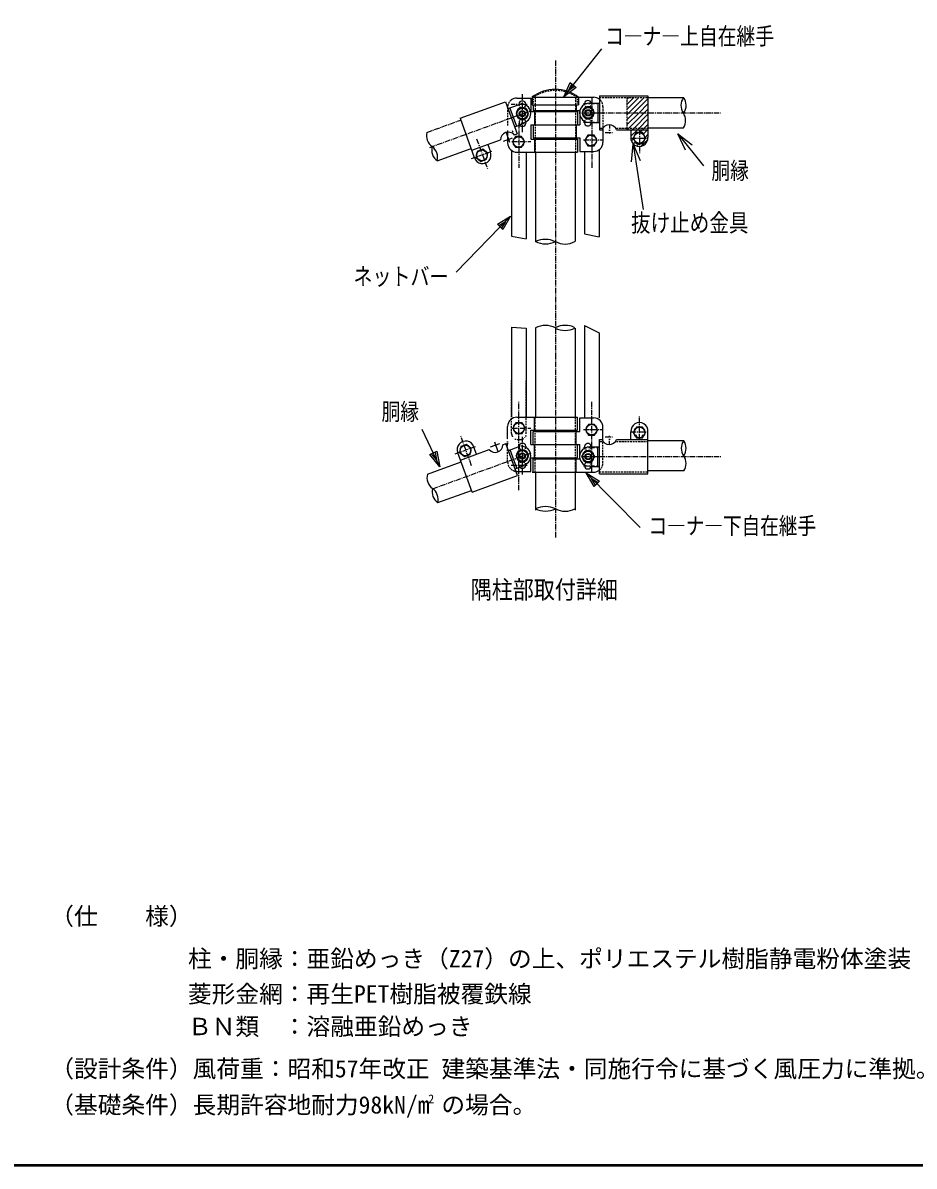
# Model space of a CAD drawing. Units: millimetres, scale not verified. Extents: x -4425 to 4425, y -3150 to 3150.
# Drawn here: x 60 to 2525, y -2925 to 238 of the extents above; entities that cross this region are included whole.
import ezdxf
from ezdxf.enums import TextEntityAlignment as Align

# ---------------------------------------------------------------- set-up
doc = ezdxf.new("R2010")
doc.units = ezdxf.units.MM
doc.header["$LTSCALE"] = 20
for name, pattern in [('USER1', [1.125, 0.75, -0.125, 0.125, -0.125]), ('USER2', [0.375, 0.25, -0.125]), ('USER3', [1.01, 0.5, -0.25, 0.01, -0.25]), ('USER4', [1.27, 0.5, -0.25, 0.01, -0.25, 0.01, -0.25]), ('USER5', [0.26, 0.01, -0.25])]:
    doc.linetypes.add(name, pattern=pattern)
for name, color, linetype, lineweight in [('0-1_2', 7, 'Continuous', 25), ('0-2_1', 7, 'Continuous', 25), ('0-8_0', 7, 'Continuous', 25), ('0-C_WAKU', 7, 'Continuous', 25), ('0-D_D-TTL-TXT', 7, 'Continuous', 25)]:
    doc.layers.add(name, color=color, linetype=linetype, lineweight=lineweight)
doc.styles.add('ＭＳ ゴシック', font='')
doc.styles.get('ＭＳ ゴシック').set_extended_font_data('MS Gothic')

msp = doc.modelspace()

# ---------------------------------------------------------------- linework, layer by layer
at = {"layer": '0-1_2'}
for points in [[(1458.83, -12.78), (1450.26, 2.07), (1433.11, 2.07), (1424.54, -12.78), (1433.11, -27.63), (1450.26, -27.63)], [(1640.97, -10.85), (1632.4, 3.99), (1615.26, 3.99), (1606.68, -10.85), (1615.26, -25.7), (1632.4, -25.7)], [(1458.83, -959.91), (1450.26, -974.76), (1433.11, -974.76), (1424.54, -959.91), (1433.11, -945.07), (1450.26, -945.07)], [(1640.97, -961.84), (1632.4, -976.69), (1615.26, -976.69), (1606.68, -961.84), (1615.26, -946.99), (1632.4, -946.99)]]:
    msp.add_lwpolyline(points, close=True, dxfattribs=at)
at = {"layer": '0-1_2', "color": 2}
for points in [[(1448.4, -91.4), (1439.82, -76.55), (1422.68, -76.55), (1414.11, -91.4), (1422.68, -106.24), (1439.82, -106.24)], [(1649.03, -87.45), (1640.46, -72.6), (1623.32, -72.6), (1614.75, -87.45), (1623.32, -102.29), (1640.46, -102.29)], [(1782.41, -80.53), (1773.84, -65.68), (1756.7, -65.68), (1748.13, -80.53), (1756.7, -95.37), (1773.84, -95.37)], [(1345.88, -122.57), (1332.75, -111.55), (1316.64, -117.42), (1313.67, -134.3), (1326.8, -145.32), (1342.91, -139.45)], [(1449.46, -883.03), (1440.89, -868.18), (1423.75, -868.18), (1415.18, -883.03), (1423.75, -897.87), (1440.89, -897.87)], [(1650.34, -887.56), (1641.77, -872.72), (1624.63, -872.72), (1616.06, -887.56), (1624.63, -902.41), (1641.77, -902.41)], [(1782.78, -894.99), (1774.21, -880.14), (1757.06, -880.14), (1748.49, -894.99), (1757.06, -909.83), (1774.21, -909.83)], [(1300.52, -939.31), (1287.39, -928.29), (1271.28, -934.15), (1268.3, -951.04), (1281.44, -962.05), (1297.54, -956.19)]]:
    msp.add_lwpolyline(points, close=True, dxfattribs=at)
at = {"layer": '0-1_2'}
for centre, radius in [((1441.68, -12.78), 14.85), ((1623.83, -10.85), 14.85), ((1441.68, -12.78), 6.86), ((1623.83, -10.85), 6.86), ((1441.68, -959.91), 14.85), ((1623.83, -961.84), 14.85), ((1441.68, -959.91), 6.86), ((1623.83, -961.84), 6.86)]:
    msp.add_circle(centre, radius, dxfattribs=at)
at = {"layer": '0-1_2', "color": 4}
for centre in [(1441.68, -12.78), (1623.83, -10.85), (1441.68, -959.91), (1623.83, -961.84)]:
    msp.add_circle(centre, 8.57, dxfattribs=at)
at = {"layer": '0-1_2', "color": 2}
for centre in [(1431.25, -91.4), (1631.89, -87.45), (1765.27, -80.53), (1329.77, -128.43), (1432.32, -883.03), (1633.2, -887.56), (1765.63, -894.99), (1284.41, -945.17)]:
    msp.add_circle(centre, 14.85, dxfattribs=at)
at = {"layer": '0-2_1', "color": 4}
for p, q in [((1556.34, 33.28), (1661.5, 166.14)), ((1872.06, -69), (1943.2, -157.93)), ((1748.68, -97.25), (1776.27, -278.38)), ((1409.41, -296.38), (1258.41, -451.41)), ((1213.35, -989.81), (1165.03, -887.19)), ((1618.59, -1007.25), (1768.06, -1158.04))]:
    msp.add_line(p, q, dxfattribs=at)
at = {"layer": '0-2_1', "color": 2, "linetype": 'USER1'}
for p, q in [((1533, 133.97), (1533, -1185.39)), ((1441.57, 40.36), (1441.57, -66.78)), ((1633.62, 32.25), (1633.62, -162.73)), ((1185.99, -106.51), (1461.89, -6.09)), ((1611.23, -10.58), (1989.71, -10.58)), ((1432.19, -39.51), (1432.19, -162.73)), ((1765.4, -57.71), (1765.4, -122.05)), ((1315.22, -82.91), (1344.96, -164.61)), ((1413.03, -89.87), (1465.5, -89.87)), ((1611.13, -85.61), (1664.69, -85.61)), ((1742.68, -80.53), (1789.83, -80.53)), ((1301.4, -137.48), (1357.37, -117.11)), ((1432.19, -1054.78), (1432.19, -809.96)), ((1633.62, -1004.94), (1633.62, -809.96)), ((1765.41, -914.94), (1765.41, -850.6)), ((1413.03, -882.83), (1465.5, -882.83)), ((1301.41, -987.24), (1271.67, -905.54)), ((1441.57, -906.85), (1441.57, -1013.99)), ((1611.13, -887.08), (1664.69, -887.08)), ((1742.02, -893.51), (1788.98, -893.51)), ((1255.74, -954.32), (1311.71, -933.95)), ((1194.27, -1050.72), (1465.81, -951.88)), ((1611.23, -962.11), (1991.8, -962.11))]:
    msp.add_line(p, q, dxfattribs=at)
at = {"layer": '0-2_1'}
for p, q in [((1468.5, 32.28), (1639.07, 32.28)), ((1468.5, 32.28), (1468.5, 10.85)), ((1597.5, 32.28), (1597.5, 10.85)), ((1655.05, 36.53), (1655.05, -57.75)), ((1655.05, 36.53), (1788.98, 36.53)), ((1788.98, 36.53), (1788.98, -79.18)), ((1269.42, -25.98), (1395.27, 19.83)), ((1395.27, 19.83), (1427.52, -68.77)), ((1402.23, 0.7), (1441.32, 14.93)), ((1406.86, 2.39), (1425.19, -47.95)), ((1426.92, 30.13), (1465.5, 30.13)), ((1465.5, 30.13), (1465.5, -7.37)), ((1468.5, 10.85), (1597.5, 10.85)), ((1471.83, 10.82), (1471.83, -4.18)), ((1590.85, 10.85), (1590.85, -4.15)), ((1628.26, 16.18), (1655.05, 16.18)), ((1650.12, 16.18), (1650.12, -37.4)), ((1788.98, 31.21), (1887.77, 31.21)), ((1269.34, -26.04), (1308.92, -134.77)), ((1465.5, -7.37), (1594.07, -7.37)), ((1471.93, -4.15), (1600.5, -4.15)), ((1475.14, -7.37), (1475.14, -43.8)), ((1478.57, -4.15), (1478.57, -7.37)), ((1587.43, -4.15), (1587.43, -7.37)), ((1594.07, -7.37), (1594.07, -43.79)), ((1600.5, -4.15), (1600.5, -43.79)), ((1401.12, -59.9), (1401.12, -94.18)), ((1420.56, -49.64), (1447.54, -39.82)), ((1465.5, -43.8), (1600.5, -43.79)), ((1465.5, -43.8), (1594.07, -43.8)), ((1465.5, -43.8), (1465.5, -83.44)), ((1471.92, -43.8), (1471.92, -80.22)), ((1590.85, -43.79), (1590.85, -80.22)), ((1628.26, -37.4), (1655.05, -37.4)), ((1655.05, -57.75), (1662.29, -57.75)), ((1664.69, -53.26), (1664.69, -92.04)), ((1702.21, -57.75), (1788.98, -57.75)), ((1741.83, -57.75), (1741.83, -79.18)), ((1788.98, -52.37), (1887.38, -52.37)), ((1301.67, -114.58), (1381.36, -85.57)), ((1389.49, -89.45), (1414.49, -80.35)), ((1396.56, -65.17), (1406.32, -91.96)), ((1419.13, -71.82), (1427.52, -68.77)), ((1465.5, -83.44), (1594.07, -83.44)), ((1471.92, -80.22), (1600.5, -80.22)), ((1475.14, -83.44), (1475.14, -119.87)), ((1478.57, -80.22), (1478.57, -83.44)), ((1587.43, -80.22), (1587.43, -83.44)), ((1594.07, -83.44), (1594.07, -119.87)), ((1600.5, -80.22), (1600.5, -117.72)), ((1206.42, -143.55), (1299.75, -109.57)), ((1345.97, -98.45), (1353.3, -118.59)), ((1412.05, -115.22), (1412.05, -352.44)), ((1426.93, -119.87), (1594.07, -119.87)), ((1452.76, -119.87), (1452.76, -359.01)), ((1478.57, -119.87), (1478.57, -367.3)), ((1587.43, -119.87), (1587.43, -367.01)), ((1600.5, -117.72), (1639.07, -117.72)), ((1613.26, -117.72), (1613.26, -345.48)), ((1653.98, -112.93), (1653.98, -354.21)), ((1613.26, -345.48), (1653.98, -354.21)), ((1412.05, -352.44), (1452.76, -359.01)), ((1613.26, -599.08), (1613.26, -854.97)), ((1613.26, -599.08), (1653.97, -619.44)), ((1412.05, -603.76), (1412.05, -852.83)), ((1412.05, -603.76), (1452.76, -606.47)), ((1452.76, -606.47), (1452.76, -852.83)), ((1478.57, -605.39), (1478.57, -852.83)), ((1587.43, -606.49), (1587.43, -852.83)), ((1653.97, -619.44), (1653.97, -854.97)), ((1426.93, -852.83), (1594.07, -852.83)), ((1475.14, -889.26), (1475.14, -852.83)), ((1594.07, -889.26), (1594.07, -852.83)), ((1401.12, -912.8), (1401.12, -878.51)), ((1600.5, -854.97), (1639.07, -854.97)), ((1600.5, -892.47), (1600.5, -854.97)), ((1664.69, -919.43), (1664.69, -880.65)), ((1429.19, -914.94), (1435.62, -914.94)), ((1465.5, -928.9), (1465.5, -889.26)), ((1465.5, -889.26), (1594.07, -889.26)), ((1471.92, -928.9), (1471.92, -892.47)), ((1471.92, -892.47), (1600.5, -892.47)), ((1478.57, -889.26), (1478.57, -892.47)), ((1587.43, -889.26), (1587.43, -892.47)), ((1590.85, -928.9), (1590.85, -892.47)), ((1655.05, -1009.23), (1655.05, -914.94)), ((1655.05, -914.94), (1662.29, -914.94)), ((1702.21, -914.94), (1788.98, -914.94)), ((1741.83, -914.94), (1741.83, -893.51)), ((1788.98, -1009.23), (1788.98, -893.51)), ((1270.67, -971.69), (1350.36, -942.69)), ((1314.97, -955.57), (1307.64, -935.43)), ((1388.13, -928.94), (1396.52, -925.89)), ((1428.77, -1014.49), (1396.52, -925.89)), ((1403.48, -945.02), (1430.47, -935.19)), ((1426.44, -993.67), (1408.11, -943.33)), ((1465.5, -928.9), (1594.07, -928.9)), ((1465.5, -928.9), (1600.5, -928.9)), ((1475.14, -965.33), (1475.14, -928.9)), ((1594.07, -965.33), (1594.07, -928.9)), ((1600.5, -968.54), (1600.5, -928.9)), ((1628.26, -935.3), (1655.05, -935.3)), ((1650.12, -988.87), (1650.12, -935.3)), ((1888.23, -918.19), (1788.95, -918.19)), ((1179.12, -1010.72), (1272.42, -976.76)), ((1302.82, -1060.29), (1263.24, -951.56)), ((1465.5, -1002.83), (1465.5, -965.33)), ((1465.5, -965.33), (1594.07, -965.33)), ((1471.83, -983.51), (1471.83, -968.51)), ((1471.93, -968.54), (1600.5, -968.54)), ((1478.57, -965.33), (1478.57, -968.54)), ((1587.43, -965.33), (1587.43, -968.54)), ((1590.85, -1004.97), (1590.85, -968.54)), ((1421.81, -995.36), (1446.98, -986.2)), ((1426.92, -1002.83), (1465.5, -1002.83)), ((1468.5, -1004.97), (1639.07, -1004.97)), ((1471.93, -1004.97), (1471.93, -983.54)), ((1478.57, -1004.97), (1478.57, -1109.97)), ((1587.43, -1004.97), (1587.43, -1109.97)), ((1628.26, -988.87), (1655.05, -988.87)), ((1655.05, -1009.23), (1788.98, -1009.23)), ((1888.27, -1001.76), (1788.95, -1001.76)), ((1302.92, -1060.29), (1428.77, -1014.49)), ((1207.67, -1089.27), (1301, -1055.3))]:
    msp.add_line(p, q, dxfattribs=at)
at = {"layer": '0-2_1', "color": 4, "linetype": 'USER5'}
for p, q in [((1471.93, 32.28), (1471.93, 10.85)), ((1594.07, 32.28), (1594.07, 10.85)), ((1401.12, -926.12), (1401.12, -912.8))]:
    msp.add_line(p, q, dxfattribs=at)
at = {"layer": '0-2_1', "color": 4, "linetype": 'USER2'}
for p, q in [((1476.85, 32.28), (1476.85, -9.51)), ((1589.14, 32.28), (1589.14, -9.51)), ((1401.12, 4.39), (1401.12, -46.57)), ((1655.05, 31.6), (1788.98, 31.6)), ((1664.69, 6.53), (1664.69, -53.26)), ((1730.98, 31.6), (1730.98, -57.75)), ((1476.85, -11.65), (1476.85, -75.94)), ((1589.14, -11.65), (1589.14, -75.94)), ((1413.62, -59.68), (1418.18, -72.2)), ((1702.21, -52.83), (1788.98, -52.83)), ((1476.85, -78.08), (1476.85, -119.87)), ((1589.14, -78.08), (1589.14, -119.87)), ((1412.05, -897.8), (1412.05, -751.46)), ((1452.76, -897.8), (1452.76, -752.04)), ((1476.85, -894.61), (1476.85, -852.83)), ((1589.14, -894.61), (1589.14, -852.83)), ((1476.85, -961.04), (1476.85, -896.76)), ((1589.14, -961.04), (1589.14, -896.76)), ((1401.12, -977.08), (1401.12, -926.12)), ((1664.69, -979.23), (1664.69, -919.43)), ((1702.21, -919.87), (1788.98, -919.87)), ((1476.85, -1004.97), (1476.85, -963.19)), ((1589.14, -1004.97), (1589.14, -963.19)), ((1655.05, -1004.3), (1788.98, -1004.3))]:
    msp.add_line(p, q, dxfattribs=at)
at = {"layer": '0-2_1', "color": 4, "linetype": 'USER3'}
for p, q in [((1410.98, 12.96), (1454.77, 12.96)), ((1611.13, 15.1), (1650.12, 15.1)), ((1611.13, -36.32), (1650.12, -36.32)), ((1655.05, -52.83), (1662.29, -52.83)), ((1682.91, -44.12), (1682.91, -68.47)), ((1670.75, -65.54), (1692.18, -65.54)), ((1670.75, -907.15), (1692.18, -907.15)), ((1682.91, -928.57), (1682.91, -904.23)), ((1611.13, -936.37), (1650.12, -936.37)), ((1655.05, -919.87), (1662.29, -919.87)), ((1611.13, -987.8), (1650.12, -987.8))]:
    msp.add_line(p, q, dxfattribs=at)
at = {"layer": '0-2_1', "linetype": 'USER1'}
msp.add_line((1177.87, -65), (1271.17, -31.04), dxfattribs=at)
at = {"layer": '0-2_1', "color": 2}
for p, q in [((1354.1, -934.49), (1379.1, -925.39)), ((1375.12, -948.54), (1365.37, -921.75))]:
    msp.add_line(p, q, dxfattribs=at)
at = {"layer": '0-2_1', "color": 2, "linetype": 'USER3'}
msp.add_line((1410.98, -985.65), (1454.77, -985.65), dxfattribs=at)
at = {"layer": '0-2_1', "color": 4}
for points in [[(1590.64, 59.69), (1556.34, 33.28), (1574.17, 72.73)], [(1372.58, -319.14), (1409.41, -296.38), (1387.63, -333.79)], [(1204.96, -947.34), (1213.35, -989.81), (1185.96, -956.29)], [(1640.7, -1044.47), (1618.59, -1007.25), (1655.62, -1029.69)]]:
    msp.add_lwpolyline(points, close=True, dxfattribs=at)
for points in [[(1586.52, 62.95), (1569.37, 49.74), (1578.29, 69.47)], [(1892.67, -113.97), (1872.06, -69), (1911.41, -98.98)], [(1744.04, -146.51), (1748.68, -97.25), (1767.77, -142.89)], [(1376.35, -322.8), (1394.76, -311.42), (1383.87, -330.13)], [(1200.21, -949.58), (1204.4, -970.81), (1190.71, -954.05)], [(1644.43, -1040.78), (1633.38, -1022.17), (1651.89, -1033.38)]]:
    msp.add_lwpolyline(points, dxfattribs=at)
at = {"layer": '0-2_1'}
for centre, radius, start, end in [((1532.79, -50.2), 104.59, 51.82182, 128.01347), ((1638.98, 6.53), 25.71, 51.3178, 90.00014), ((1426.83, 4.39), 25.71, 90.00029, 127.81393), ((1441.68, -12.78), 16.61, 123.3755, 176.62463), ((1441.69, 12.5), 9.64, 2.71939, 177.28215), ((1441.68, -12.78), 16.61, 63.37547, 116.62454), ((1437.93, -12.81), 26.79, 70.08633, 90.35266), ((1438.02, -12.78), 26.79, 269.64734, 70.08634), ((1441.68, -12.78), 16.61, 3.37538, 56.6245), ((1627.06, -10.88), 26.79, 87.4372, 272.5628), ((1623.83, -10.85), 16.61, 123.3755, 176.62463), ((1622.99, 13.78), 9.64, 7.87286, 172.12701), ((1623.83, -10.85), 16.61, 63.37547, 116.62454), ((1623.83, -10.85), 16.61, 3.37538, 56.6245), ((1917.27, 9.57), 36.84, 144.02304, 214.36556), ((1857.96, 9.57), 36.84, 325.63415, 35.97696), ((1441.68, -12.78), 16.61, 183.37537, 236.62476), ((1441.68, -12.78), 16.61, 243.37546, 296.62454), ((1441.68, -12.78), 16.61, 303.37524, 356.62451), ((1623.83, -10.85), 16.61, 183.37537, 236.62476), ((1623.83, -10.85), 16.61, 243.37546, 296.62454), ((1623.83, -10.85), 16.61, 303.37524, 356.62451), ((1855.6, -32.09), 37.7, 327.4638, 33.60266), ((1442.26, -38.34), 9.64, 187.1346, 352.86703), ((1622.99, -37.27), 9.64, 174.39186, 5.60812), ((1682.25, -65.54), 21.43, 21.31086, 158.68915), ((1213.49, -74.38), 36.84, 165.25534, 234.36761), ((1402.78, -85.68), 21.43, 40.28647, 179.71504), ((1426.83, -94.18), 25.71, 180, 270), ((1638.98, -92.04), 25.71, 270, 0), ((1226.15, -114.26), 35.14, 163.75481, 236.24262), ((1169.79, -134.61), 37.7, 345.95721, 53.60388), ((1331.61, -127.8), 23.57, 197.00066, 23.0018), ((1505.66, -310.5), 62.93, 244.01971, 295.9826), ((1505.33, -422.46), 61.54, 63.27, 115.83704), ((1560.16, -316.2), 57.66, 241.91357, 298.0845), ((1505.66, -662.2), 62.93, 64.0173, 115.98019), ((1560.27, -659.26), 60.39, 63.44981, 117.25411), ((1560.27, -552.55), 60.39, 242.7458, 296.55011), ((1426.83, -878.51), 25.71, 90, 180), ((1638.98, -880.65), 25.71, 0, 90), ((1765.5, -891.45), 23.57, 354.96887, 185.03107), ((1757.53, -885.25), 2.14, 90, 180), ((1773.61, -885.25), 2.14, 0, 90), ((1682.25, -907.15), 21.43, 201.31079, 338.68909), ((1757.53, -901.32), 2.14, 180, 270), ((1773.61, -901.32), 2.14, 270, 0), ((1285.11, -942.32), 23.57, 17.00085, 203.00014), ((1366.7, -928.83), 21.43, 220.28522, 359.71512), ((1441.68, -959.91), 16.61, 123.37524, 176.62463), ((1442.26, -934.35), 9.64, 7.13244, 172.86487), ((1441.68, -959.91), 16.61, 63.37527, 116.62436), ((1438.02, -959.91), 26.79, 289.91351, 90.35251), ((1441.68, -959.91), 16.61, 3.37536, 56.62463), ((1627.06, -961.81), 26.79, 87.43715, 272.56274), ((1623.83, -961.84), 16.61, 123.37524, 176.62463), ((1622.99, -935.43), 9.64, 354.39206, 185.60834), ((1623.83, -961.84), 16.61, 63.37527, 116.62436), ((1623.83, -961.84), 16.61, 3.37536, 56.62463), ((1918.25, -939.18), 36.84, 145.2556, 214.36623), ((1857.96, -939.18), 36.84, 325.63354, 34.74417), ((1441.68, -959.91), 16.61, 183.37537, 236.62451), ((1441.68, -959.91), 16.61, 243.37563, 296.62469), ((1441.68, -959.91), 16.61, 303.37524, 356.62436), ((1623.83, -961.84), 16.61, 183.37537, 236.62451), ((1623.83, -961.84), 16.61, 243.37563, 296.62469), ((1623.83, -961.84), 16.61, 303.37524, 356.62436), ((1859.71, -980.99), 35.14, 323.75809, 36.24469), ((1214.74, -1020.1), 36.84, 165.25581, 234.36693), ((1441.69, -985.2), 9.64, 182.71822, 357.28098), ((1437.93, -959.88), 26.79, 269.64725, 289.91357), ((1622.99, -986.48), 9.64, 187.87315, 352.12732), ((1638.98, -979.23), 25.71, 269.99976, 308.6821), ((1227.4, -1059.98), 35.14, 163.75499, 236.2424), ((1171.04, -1080.33), 37.7, 345.95752, 53.60352), ((1505.66, -1049.78), 62.93, 244.01971, 295.9826), ((1505.33, -1161.75), 61.54, 63.27, 115.83704), ((1560.16, -1055.48), 57.66, 241.91357, 298.0845)]:
    msp.add_arc(centre, radius, start, end, dxfattribs=at)
at = {"layer": '0-2_1', "color": 4, "linetype": 'USER2'}
for centre, radius, start, end in [((1533.06, -55.38), 106.48, 54.91736, 125.34429), ((1426.83, 4.39), 25.71, 127.81393, 180), ((1441.69, 12.5), 9.64, 177.28215, 2.71939), ((1622.99, 13.78), 9.64, 172.12701, 7.87286), ((1638.98, 6.53), 25.71, 0, 51.3178), ((1622.99, -37.27), 9.64, 5.60812, 174.39186), ((1622.99, -935.43), 9.64, 185.60794, 354.39166), ((1426.83, -977.08), 25.71, 180, 269.9997), ((1622.99, -986.48), 9.64, 352.12686, 187.87268), ((1638.98, -979.23), 25.71, 308.68219, 0)]:
    msp.add_arc(centre, radius, start, end, dxfattribs=at)
at = {"layer": '0-2_1', "color": 4, "linetype": 'USER4'}
for centre, radius, start, end in [((1442.26, -38.34), 9.64, 352.86703, 187.13458), ((1429.19, -897.8), 17.14, 180, 270), ((1435.62, -897.8), 17.14, 270, 0), ((1442.26, -934.35), 9.64, 172.86487, 7.13242)]:
    msp.add_arc(centre, radius, start, end, dxfattribs=at)
at = {"layer": '0-2_1', "color": 4, "linetype": 'USER5'}
msp.add_arc((1441.69, -985.2), 9.64, 357.28043, 182.71765, dxfattribs=at)
at = {"layer": '0-8_0'}
for p, q in [((1730.98, 26.47), (1736.11, 31.6)), ((1730.98, 12.33), (1750.25, 31.6)), ((1730.98, -1.81), (1764.39, 31.6)), ((1750.49, -10.58), (1788.98, 27.9)), ((1764.63, -10.58), (1788.98, 13.76)), ((1730.98, -30.1), (1750.49, -10.58)), ((1730.98, -44.24), (1764.63, -10.58)), ((1750.67, -52.83), (1788.98, -14.52)), ((1764.82, -52.83), (1788.98, -28.66)), ((1741.83, -61.67), (1745.74, -57.75)), ((1741.83, -75.81), (1759.89, -57.75)), ((1745.74, -57.75), (1750.67, -52.83)), ((1759.89, -57.75), (1764.82, -52.83)), ((1743.25, -88.54), (1749.27, -82.51)), ((1748.73, -97.19), (1754.45, -91.48)), ((1770.71, -103.5), (1788.38, -85.83)), ((1781.36, -78.71), (1788.98, -71.09)), ((1757.34, -102.72), (1764.69, -95.37))]:
    msp.add_line(p, q, dxfattribs=at)
for points in [[(1730.98, -15.95), (1736.35, -10.58), (1778.53, 31.6)], [(1731.6, -57.75), (1736.53, -52.83), (1778.78, -10.58), (1788.98, -0.38)], [(1766.1, -65.68), (1774.03, -57.75), (1778.96, -52.83), (1788.98, -42.81)], [(1776.19, -69.74), (1788.17, -57.75), (1788.98, -56.95)]]:
    msp.add_lwpolyline(points, dxfattribs=at)
msp.add_arc((1765.4, -80.53), 23.65, 175.28269, 4.71731, dxfattribs=at)
at = {"layer": '0-C_WAKU'}
msp.add_lwpolyline([(-4050.16, 2925), (4199.84, 2925), (4199.84, -2925), (-4050.16, -2925)], close=True, dxfattribs=at)
for points in [[(4197.84, 2923), (4197.84, -2923), (-4048.16, -2923)], [(4195.84, 2921), (4195.84, -2921), (-4046.16, -2921)]]:
    msp.add_lwpolyline(points, dxfattribs=at)

# ---------------------------------------------------------------- texts
at = {"layer": '0-2_1', "color": 4, "style": 'ＭＳ ゴシック'}
for s, height, width, p in [('コ―ナ―上自在継手', 47.65, 0.8, (1670.34, 163.26)), ('胴縁', 47.36, 0.8, (1964.91, -208.45)), ('抜け止め金具', 49.67, 0.8, (1742.16, -354.66)), ('ネットバー', 48.17, 0.8, (974.55, -502.09)), ('胴縁', 47.36, 0.8, (1052.47, -875.46)), ('コ―ナ―下自在継手', 47.24, 0.8, (1790.62, -1191.15)), ('隅柱部取付詳細', 50.15, 0.85, (1299.03, -1370.18))]:
    msp.add_text(s, height=height, dxfattribs=dict(at, width=width)).set_placement(p, align=Align.BOTTOM_LEFT)
at = {"layer": '0-D_D-TTL-TXT', "style": 'ＭＳ ゴシック'}
for s, height, p in [('（仕\u3000\u3000様）', 48.09, (136.05, -2271.84)), ('柱・胴縁：亜鉛めっき（Z27）の上、ポリエステル樹脂静電粉体塗装', 48.09, (516.82, -2389.46)), ('菱形金網：再生PET樹脂被覆鉄線', 48.09, (516.82, -2487.05)), ('ＢＮ類\u3000：溶融亜鉛めっき', 48.09, (516.82, -2577.14)), ('（設計条件）風荷重：昭和57年改正 建築基準法・同施行令に基づく風圧力に準拠。', 48.09, (136.05, -2693.89)), ('（基礎条件）長期許容地耐力98kN/m の場合。', 48.09, (136.05, -2793.89)), ('2', 24.05, (1181.53, -2758.08))]:
    msp.add_text(s, height=height, dxfattribs=at).set_placement(p, align=Align.BOTTOM_LEFT)

doc.saveas('drawing.dxf')
